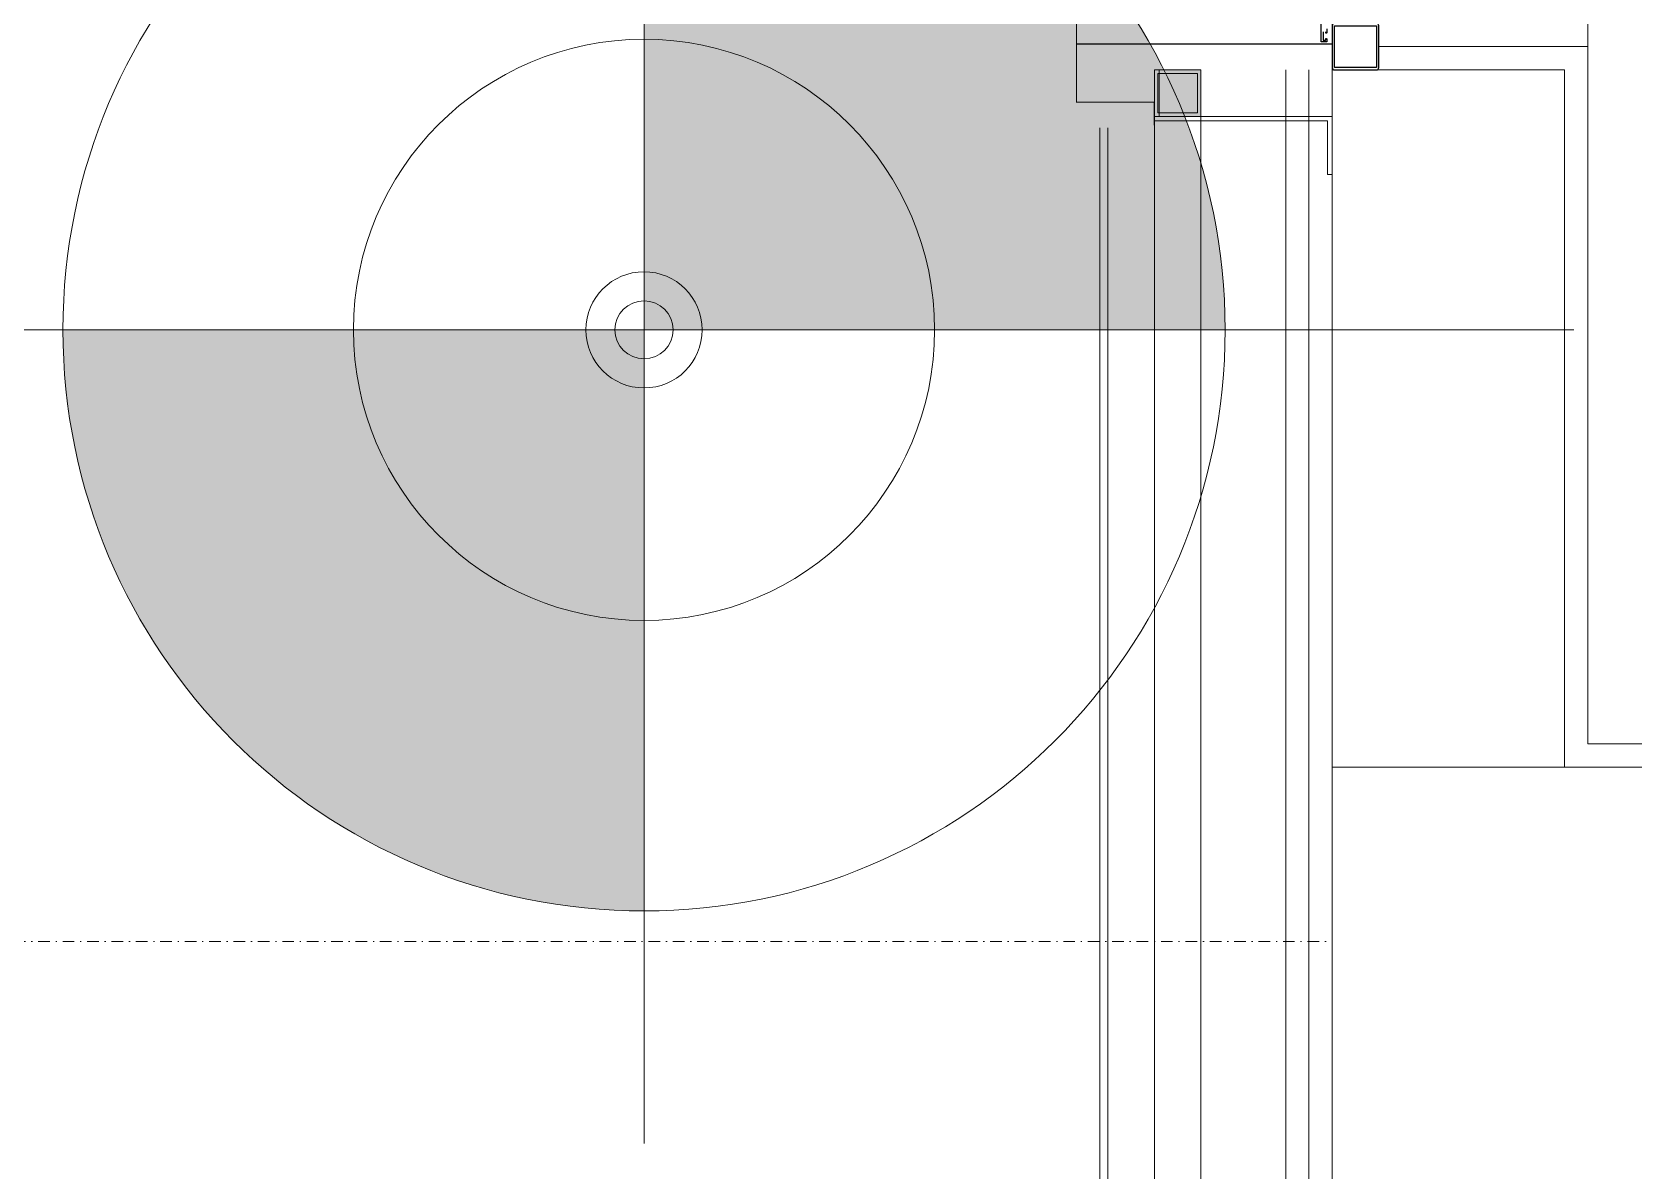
# Model space of a CAD drawing. Extents: x -9058 to 11890, y 0 to 8245.
# Drawn here: x 1653.2 to 1791, y 2941.1 to 3039.1 of the extents above; entities that cross this region are included whole.
import ezdxf
from ezdxf.enums import TextEntityAlignment as Align

# ---------------------------------------------------------------- set-up
doc = ezdxf.new("R2010")
doc.units = 0
doc.header["$MEASUREMENT"] = 0
doc.linetypes.add('DASHDOT', pattern=[1, 0.5, -0.25, 0, -0.25])
doc.layers.get('0').update_dxf_attribs({"color": 9, "lineweight": 9})
for name, color, linetype, lineweight in [('00', 9, 'Continuous', 9), ('01', 9, 'Continuous', 9), ('06D', 9, 'Continuous', 9), ('10', 9, 'Continuous', 9), ('14', 9, 'Continuous', 9), ('21', 9, 'Continuous', 9), ('21 @ 1 (2)', 9, 'Continuous', 9), ('21 @ 10 (2)', 9, 'Continuous', 9), ('21 @ 10 (3)', 9, 'Continuous', 9), ('21 @ 2 (2)', 9, 'Continuous', 9), ('21 @ 20', 9, 'Continuous', 9), ('24', 9, 'DASHDOT', 9), ('33', 9, 'BATTING', 9), ('40A', 9, 'Continuous', 9)]:
    doc.layers.add(name, color=color, linetype=linetype, lineweight=lineweight)
doc.styles.add('Arial', font='arial.ttf', dxfattribs={"height": 2.5})
doc.linetypes.add('BATTING', pattern='A,0.0001,-0.1,[134,ltypeshp.shx,S=0.1,R=0,X=-0.1,Y=0],-0.2,[134,ltypeshp.shx,S=0.1,R=180,X=0.1,Y=0],-0.1', length=0.4001)

# ---------------------------------------------------------------- blocks, each defined once
blk = doc.blocks.new('0a_elevationtarget-p')
h = blk.add_hatch(color=256)
h.paths.add_polyline_path([(2.5, 0, 0.414214), (0, 2.5), (0, 0)])
h.paths.add_polyline_path([(0, 0), (-2.5, 0, 0.414214), (0, -2.5)])
blk.add_line((0, -3.5), (0, 3.5))
blk.add_lwpolyline([(16.6046, 0), (-4, 0)])
blk.add_circle((0, 0), 2.5)
at = {"layer": '40A'}
blk.add_lwpolyline([(-2.5, 0), (2.5, 0)], dxfattribs=at)
at = {"style": 'Arial'}
blk.add_attdef('BITMISKOT', text='', height=2, dxfattribs=at).set_placement((4.5, 0), align=Align.BOTTOM_LEFT)
blk.add_attdef('KABAKOT', text='', height=2, dxfattribs=at).set_placement((4.5, -0.5921), align=Align.TOP_LEFT)
blk = doc.blocks.new('*U1855')
at = {"layer": '21 @ 1 (2)', "zscale": -1, "rotation": 180}
blk.add_blockref('0a_elevationtarget-p', (1705.85, 3013.5), dxfattribs=at)
at = {"layer": '21 @ 10 (2)', "xscale": 10, "yscale": 10, "zscale": -10, "rotation": 180}
blk.add_blockref('0a_elevationtarget-p', (1705.85, 3013.5), dxfattribs=at)
at = {"layer": '21 @ 10 (3)', "xscale": 10, "yscale": 10, "zscale": -10, "rotation": 180}
blk.add_blockref('0a_elevationtarget-p', (1705.85, 3013.5), dxfattribs=at)
at = {"layer": '21 @ 2 (2)', "xscale": 2, "yscale": 2, "zscale": -2, "rotation": 180}
blk.add_blockref('0a_elevationtarget-p', (1705.85, 3013.5), dxfattribs=at)
at = {"layer": '21 @ 20', "xscale": 20, "yscale": 20, "zscale": -20, "rotation": 180}
blk.add_blockref('0a_elevationtarget-p', (1705.85, 3013.5), dxfattribs=at)
blk = doc.blocks.new('p-s-profil')
at = {"layer": '10'}
blk.add_lwpolyline([(9, 15.3), (4.6, 15.3), (4.6, 0.4), (0, 0.4), (0, 0), (5, 0), (5, 14.9), (9, 14.9), (9, 15.3)], dxfattribs=at)
blk.add_lwpolyline([(9, 15.3), (4.6, 15.3), (4.6, 0.4), (0, 0.4), (0, 0), (5, 0), (5, 14.9), (9, 14.9), (9, 15.3)], dxfattribs=at)
blk = doc.blocks.new('p-kutu_profil_40x40')
h = blk.add_hatch(color=256)
h.dxf.hatch_style = 1
h.paths.add_polyline_path([(0, 0), (4, 0), (4, 4), (0, 4)])
h = blk.add_hatch(color=255)
h.dxf.hatch_style = 1
h.paths.add_polyline_path([(0, 0), (4, 0), (4, 4), (0, 4)])
blk.add_lwpolyline([(0, 0), (4, 0), (4, 4), (0, 4)], close=True)
at = {"layer": '10'}
for points in [[(0, 4), (4, 4), (4, 0), (0, 0)], [(0, 4), (4, 4), (4, 0), (0, 0)], [(0, 0), (4, 0), (4, 4), (0, 4)], [(0.3, 3.7), (3.7, 3.7), (3.7, 0.3), (0.3, 0.3)], [(0.3, 3.7), (3.7, 3.7), (3.7, 0.3), (0.3, 0.3)]]:
    blk.add_lwpolyline(points, close=True, dxfattribs=at)
blk = doc.blocks.new('P-DOG-PORSCHE')
at = {"layer": '06D'}
for points in [[(-117.78, 24), (-2.22, 24)], [(-118, -20), (-2, -20)]]:
    blk.add_lwpolyline(points, dxfattribs=at)
at = {"layer": '10', "const_width": 0.1}
blk.add_lwpolyline([(4.78, 17.3), (2.78, 17.3), (2.78, 24), (-2.22, 24), (-2.22, 2), (-4.57, 2)], dxfattribs=at)
at = {"layer": '10', "lineweight": 25, "ltscale": 0.5}
for points in [[(-3.53, 2.46), (-3.22, 2.46, 0.414214), (-3.15, 2.53), (-3.15, 2.55, 0.414214), (-3.16, 2.56), (-3.26, 2.56, -0.414214)], [(-3.26, 2.78), (-2.59, 2.78, -0.414214), (-2.54, 2.73), (-2.54, 2.61, -0.414214), (-2.59, 2.56), (-2.69, 2.56, 0.414214), (-2.7, 2.55), (-2.7, 2.53, 0.414214), (-2.63, 2.46), (-2.41, 2.46, 0.414214), (-2.4, 2.47), (-2.4, 2.95, 0.414214), (-2.41, 2.96), (-10.39, 2.96, 0.414214)]]:
    blk.add_lwpolyline(points, format="xyb", dxfattribs=at)
blk.add_lwpolyline([(0, -1.8, -0.414214), (-0.2, -2), (-3.8, -2, -0.414214), (-4, -1.8), (-4, 1.8, -0.414214), (-3.8, 2), (-0.2, 2, -0.414214), (0, 1.8)], format="xyb", close=True, dxfattribs=at)
blk.add_lwpolyline([(-0.2, -1.8), (-0.2, 1.8), (-3.8, 1.8), (-3.8, -1.8)], close=True, dxfattribs=at)
at = {"layer": '14'}
blk.add_lwpolyline([(-2, -20), (-2, -2)], dxfattribs=at)
blk = doc.blocks.new('AKS')
at = {"layer": '24', "ltscale": 2}
blk.add_lwpolyline([(1062.53, 2945.87), (1745.06, 2945.87)], dxfattribs=at)
blk = doc.blocks.new('*U1887')
at = {"layer": '21 @ 1 (2)', "zscale": -1, "rotation": 180}
blk.add_blockref('0a_elevationtarget-p', (1705.85, 3013.5), dxfattribs=at)
at = {"layer": '21 @ 10 (2)', "xscale": 10, "yscale": 10, "zscale": -10, "rotation": 180}
blk.add_blockref('0a_elevationtarget-p', (1705.85, 3013.5), dxfattribs=at)
at = {"layer": '21 @ 10 (3)', "xscale": 10, "yscale": 10, "zscale": -10, "rotation": 180}
blk.add_blockref('0a_elevationtarget-p', (1705.85, 3013.5), dxfattribs=at)
at = {"layer": '21 @ 2 (2)', "xscale": 2, "yscale": 2, "zscale": -2, "rotation": 180}
blk.add_blockref('0a_elevationtarget-p', (1705.85, 3013.5), dxfattribs=at)
at = {"layer": '21 @ 20', "xscale": 20, "yscale": 20, "zscale": -20, "rotation": 180}
blk.add_blockref('0a_elevationtarget-p', (1705.85, 3013.5), dxfattribs=at)

msp = doc.modelspace()

# ---------------------------------------------------------------- linework, layer by layer
at = {"layer": '00'}
for points in [[(1765.06, 2975.87), (1765.06, 3035.87), (1785.06, 3035.87), (1785.06, 2975.87), (1785.06, 2975.87)], [(1785.06, 2975.87), (1765.06, 2975.87)]]:
    msp.add_lwpolyline(points, dxfattribs=at)
at = {"layer": '01'}
msp.add_lwpolyline([(1765.06, 2915.87), (1825.06, 2915.87), (1825.06, 2975.87), (1765.06, 2975.87)], close=True, dxfattribs=at)
at = {"layer": '06D'}
for points in [[(1765.06, 3044.09), (1765.06, 2859.1)], [(1749.76, 3035.87), (1749.76, 2855.87)], [(1753.76, 3035.87), (1753.76, 2855.87)], [(1761.06, 3035.87), (1761.06, 2855.87)]]:
    msp.add_lwpolyline(points, dxfattribs=at)
at = {"layer": '10'}
for points in [[(1745.06, 3030.87), (1745.06, 2860.87)], [(1745.76, 3030.87), (1745.76, 2860.87)]]:
    msp.add_lwpolyline(points, dxfattribs=at)
at = {"layer": '14'}
for points in [[(1787.06, 2977.87), (1787.06, 3047.87)], [(1787.06, 2913.87), (1827.06, 2913.87), (1827.06, 2977.87), (1787.06, 2977.87)]]:
    msp.add_lwpolyline(points, dxfattribs=at)
at = {"layer": '33', "ltscale": 0.2, "flags": 128}
msp.add_lwpolyline([(1763.06, 3035.87), (1763.06, 2855.87)], dxfattribs=at)

# ---------------------------------------------------------------- block references
msp.add_blockref('AKS', (20, 15))
at = {"xscale": -1, "rotation": 90}
msp.add_blockref('P-DOG-PORSCHE', (1767.06, 3035.87), dxfattribs=at)
at = {"rotation": 90}
for name, p in [('p-s-profil', (1765.06, 3026.87)), ('p-kutu_profil_40x40', (1753.76, 3031.87))]:
    msp.add_blockref(name, p, dxfattribs=at)
at = {"layer": '21', "color": 6, "linetype": 'DASHDOT'}
for name in ['*U1855', '*U1887']:
    msp.add_blockref(name, (0, 0), dxfattribs=at)

doc.saveas('drawing.dxf')
